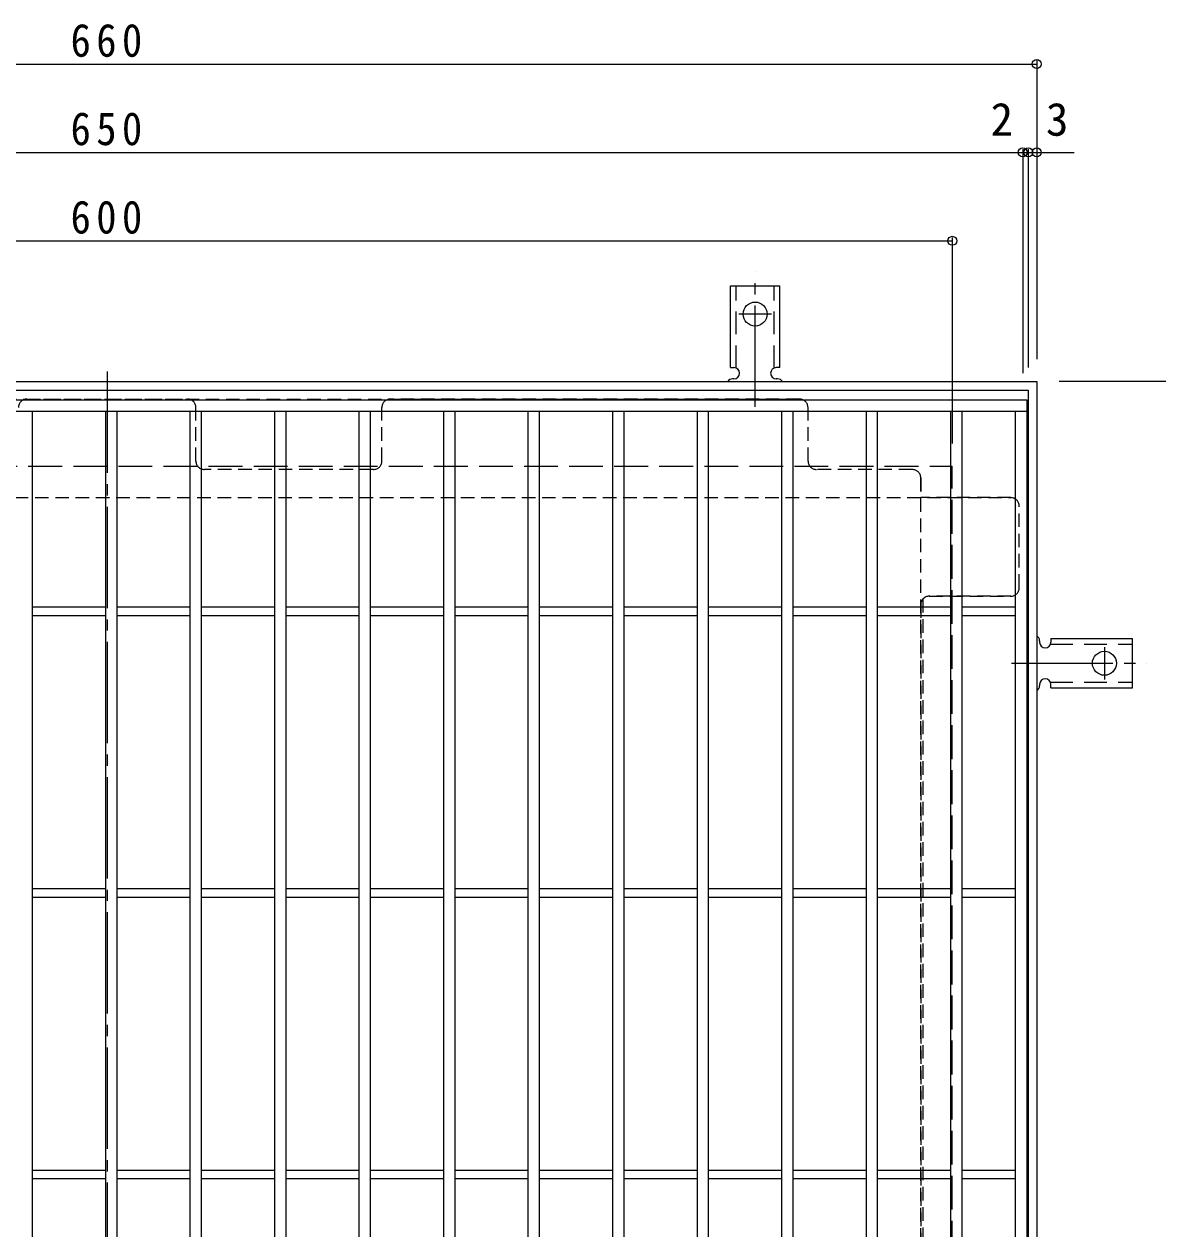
# Model space of a CAD drawing. Units: millimetres at full size, sheet at 1:4; details may follow other scales. Extents: x -950 to 1126, y -781 to 780.
# Drawn here: x -524.2 to -121.7, y 352.3 to 780.1 of the extents above; entities that cross this region are included whole.
import ezdxf
from ezdxf.enums import TextEntityAlignment as Align

# ---------------------------------------------------------------- set-up
doc = ezdxf.new("R2010")
doc.units = ezdxf.units.MM
doc.header["$LTSCALE"] = 4
doc.header["$PDMODE"] = 32
doc.header["$PDSIZE"] = 3.2
for name, pattern in [('CHAIN2', [12, 9, -1, 1, -1]), ('DASHED1', [1.8, 1.2, -0.6]), ('DASHED2', [3, 2, -1]), ('DASHED3', [4, 3, -1])]:
    doc.linetypes.add(name, pattern=pattern)
for name, color, linetype, lineweight in [('A-1_躯体', 3, 'Continuous', 9), ('A-2_仕上', 3, 'Continuous', 9), ('A-4_その他', 7, 'Continuous', 9), ('A-7_ハッチ', 2, 'Continuous', 9), ('A-A_ﾊｯﾁ-ﾜｸ', 3, 'Continuous', 9)]:
    doc.layers.add(name, color=color, linetype=linetype, lineweight=lineweight)
doc.styles.add('ＭＳ ゴシック', font='')
doc.styles.get('ＭＳ ゴシック').set_extended_font_data('MS Gothic')

msp = doc.modelspace()

# ---------------------------------------------------------------- linework, layer by layer
at = {"layer": 'A-1_躯体', "color": 2}
for p, q in [((-824.713, 653.162), (-164.713, 653.162)), ((-164.713, 653.162), (-164.713, -6.838)), ((-821.713, 650.162), (-167.713, 650.162)), ((-167.713, 650.162), (-167.713, -3.838))]:
    msp.add_line(p, q, dxfattribs=at)
at = {"layer": 'A-1_躯体', "color": 2, "linetype": 'DASHED3'}
for p in [(-794.713, 623.161), (-194.713, 23.162)]:
    msp.add_line(p, (-194.713, 623.161), dxfattribs=at)
at = {"layer": 'A-2_仕上'}
for p, q in [((-818.213, 646.662), (-168.212, 646.662)), ((-818.213, 642.662), (-168.212, 642.662)), ((-521.213, 0.662), (-521.213, 642.662)), ((-495.213, 0.662), (-495.213, 642.662)), ((-491.213, 0.662), (-491.213, 642.662)), ((-465.213, 0.662), (-465.213, 642.662)), ((-461.213, 0.662), (-461.213, 642.662)), ((-435.213, 0.662), (-435.213, 642.662)), ((-431.213, 0.662), (-431.213, 642.662)), ((-405.213, 0.662), (-405.213, 642.662)), ((-401.213, 0.662), (-401.213, 642.662)), ((-375.213, 0.662), (-375.213, 642.662)), ((-371.213, 0.662), (-371.213, 642.662)), ((-345.213, 0.662), (-345.213, 642.662)), ((-341.213, 3.663), (-341.213, 642.662)), ((-315.213, 29.663), (-315.213, 642.662)), ((-311.213, 33.663), (-311.213, 642.662)), ((-285.212, 59.663), (-285.212, 642.662)), ((-281.213, 63.663), (-281.213, 642.662)), ((-255.212, 89.663), (-255.212, 642.662)), ((-251.212, 93.663), (-251.212, 642.662)), ((-225.212, 119.663), (-225.212, 642.662)), ((-221.212, 123.663), (-221.212, 642.662)), ((-195.212, 149.663), (-195.212, 642.662)), ((-191.212, 153.663), (-191.212, 642.662)), ((-172.212, 172.663), (-172.212, 642.662)), ((-521.213, 573.163), (-495.213, 573.163)), ((-521.213, 570.163), (-495.213, 570.163)), ((-491.213, 573.163), (-465.213, 573.163)), ((-491.213, 570.163), (-465.213, 570.163)), ((-461.213, 573.163), (-435.213, 573.163)), ((-461.213, 570.163), (-435.213, 570.163)), ((-431.213, 573.163), (-405.213, 573.163)), ((-431.213, 570.163), (-405.213, 570.163)), ((-401.213, 573.163), (-375.213, 573.163)), ((-401.213, 570.163), (-375.213, 570.163)), ((-371.213, 573.163), (-345.213, 573.163)), ((-371.213, 570.163), (-345.213, 570.163)), ((-341.213, 573.163), (-315.213, 573.163)), ((-341.213, 570.163), (-315.213, 570.163)), ((-311.213, 573.163), (-285.212, 573.163)), ((-311.213, 570.163), (-285.212, 570.163)), ((-281.213, 573.163), (-255.212, 573.163)), ((-281.213, 570.163), (-255.212, 570.163)), ((-251.212, 573.163), (-225.212, 573.163)), ((-251.212, 570.163), (-225.212, 570.163)), ((-221.212, 573.163), (-195.212, 573.163)), ((-221.212, 570.163), (-195.212, 570.163)), ((-191.212, 573.163), (-172.212, 573.163)), ((-191.212, 570.163), (-172.212, 570.163)), ((-521.213, 473.162), (-495.213, 473.162)), ((-491.213, 473.162), (-465.213, 473.162)), ((-461.213, 473.162), (-435.213, 473.162)), ((-431.213, 473.162), (-405.213, 473.162)), ((-401.213, 473.162), (-375.213, 473.162)), ((-371.213, 473.162), (-345.213, 473.162)), ((-341.213, 473.162), (-315.213, 473.162)), ((-311.213, 473.162), (-285.212, 473.162)), ((-281.213, 473.162), (-255.212, 473.162)), ((-251.212, 473.162), (-225.212, 473.162)), ((-221.212, 473.162), (-195.212, 473.162)), ((-191.212, 473.162), (-172.212, 473.162)), ((-521.213, 470.163), (-495.213, 470.163)), ((-491.213, 470.163), (-465.213, 470.163)), ((-461.213, 470.163), (-435.213, 470.163)), ((-431.213, 470.163), (-405.213, 470.163)), ((-401.213, 470.163), (-375.213, 470.163)), ((-371.213, 470.163), (-345.213, 470.163)), ((-341.213, 470.163), (-315.213, 470.163)), ((-311.213, 470.163), (-285.212, 470.163)), ((-281.213, 470.163), (-255.212, 470.163)), ((-251.212, 470.163), (-225.212, 470.163)), ((-221.212, 470.163), (-195.212, 470.163)), ((-191.212, 470.163), (-172.212, 470.163)), ((-521.213, 373.163), (-495.213, 373.163)), ((-491.213, 373.163), (-465.213, 373.163)), ((-461.213, 373.163), (-435.213, 373.163)), ((-431.213, 373.163), (-405.213, 373.163)), ((-401.213, 373.163), (-375.213, 373.163)), ((-371.213, 373.163), (-345.213, 373.163)), ((-341.213, 373.163), (-315.213, 373.163)), ((-311.213, 373.163), (-285.212, 373.163)), ((-281.213, 373.163), (-255.212, 373.163)), ((-251.212, 373.163), (-225.212, 373.163)), ((-221.212, 373.163), (-195.212, 373.163)), ((-191.212, 373.163), (-172.212, 373.163)), ((-521.213, 370.162), (-495.213, 370.162)), ((-491.213, 370.162), (-465.213, 370.162)), ((-461.213, 370.162), (-435.213, 370.162)), ((-431.213, 370.162), (-405.213, 370.162)), ((-401.213, 370.162), (-375.213, 370.162)), ((-371.213, 370.162), (-345.213, 370.162)), ((-341.213, 370.162), (-315.213, 370.162)), ((-311.213, 370.162), (-285.212, 370.162)), ((-281.213, 370.162), (-255.212, 370.162)), ((-251.212, 370.162), (-225.212, 370.162)), ((-221.212, 370.162), (-195.212, 370.162)), ((-191.212, 370.162), (-172.212, 370.162))]:
    msp.add_line(p, q, dxfattribs=at)
msp.add_lwpolyline([(-168.212, 646.662), (-168.212, -3.338), (-818.213, -3.338)], dxfattribs=at)
at = {"layer": 'A-4_その他'}
for p, q in [((-824.713, 765.939), (-164.713, 765.939)), ((-164.713, 767.139), (-164.713, 661.162)), ((-819.713, 734.551), (-169.713, 734.551)), ((-169.713, 735.751), (-169.713, 656.162)), ((-169.713, 734.551), (-167.713, 734.551)), ((-167.713, 735.751), (-167.713, 658.162)), ((-167.713, 734.551), (-151.39, 734.551)), ((-794.713, 703.162), (-194.713, 703.162)), ((-194.713, 704.362), (-194.713, 631.161)), ((-86.136, 653.162), (-156.713, 653.162))]:
    msp.add_line(p, q, dxfattribs=at)
for p in [(-164.713, 765.939), (-169.713, 734.551), (-167.713, 734.551), (-164.713, 734.551), (-194.713, 703.162)]:
    msp.add_point(p, dxfattribs=at)
at = {"layer": 'A-7_ハッチ', "linetype": 'CHAIN2'}
msp.add_line((-494.713, 656.759), (-494.713, -10.435), dxfattribs=at)
at = {"layer": 'A-7_ハッチ', "linetype": 'DASHED1'}
for p, q in [((-523.213, 646.966), (-466.213, 646.966)), ((-248.914, 646.966), (-394.213, 646.966)), ((-463.213, 624.966), (-463.213, 643.966)), ((-397.213, 624.966), (-397.213, 643.966)), ((-245.914, 624.966), (-245.914, 643.966)), ((-400.213, 621.966), (-460.213, 621.966)), ((-208.913, 621.966), (-242.914, 621.966)), ((-205.913, 138.963), (-205.913, 618.966)), ((-815.516, 611.966), (-173.909, 611.966)), ((-170.909, 579.965), (-170.909, 608.966)), ((-205.113, 576.009), (-205.113, 341.623)), ((-202.913, 576.965), (-173.909, 576.965))]:
    msp.add_line(p, q, dxfattribs=at)
for centre, start, end in [((-523.213, 643.966), 90, 180), ((-466.213, 643.966), 0, 90), ((-394.213, 643.966), 90, 180), ((-248.914, 643.966), 0, 90), ((-460.213, 624.966), 180, 270), ((-400.213, 624.966), 270, 0), ((-242.914, 624.966), 180, 270), ((-208.913, 618.966), 0, 90), ((-173.909, 608.966), 0, 90), ((-173.909, 579.965), 270, 0), ((-202.913, 573.965), 90, 180)]:
    msp.add_arc(centre, 3, start, end, dxfattribs=at)
at = {"layer": 'A-A_ﾊｯﾁ-ﾜｸ', "color": 7, "linetype": 'CHAIN2'}
for p, q in [((-264.713, 644.161), (-264.713, 692.162)), ((-258.937, 677.162), (-270.489, 677.162)), ((-140.713, 558.938), (-140.713, 547.386)), ((-173.714, 553.162), (-125.713, 553.162))]:
    msp.add_line(p, q, dxfattribs=at)
at = {"layer": 'A-A_ﾊｯﾁ-ﾜｸ'}
for p, q in [((-273.463, 658.162), (-273.463, 687.162)), ((-273.463, 687.162), (-255.963, 687.162)), ((-255.963, 658.162), (-255.963, 687.162)), ((-273.463, 658.162), (-272.213, 658.162)), ((-255.963, 658.162), (-257.213, 658.162)), ((-272.208, 654.162), (-272.721, 654.162)), ((-256.713, 654.162), (-257.213, 654.162)), ((-163.713, 561.162), (-163.713, 560.662)), ((-159.713, 561.912), (-159.713, 560.662)), ((-159.713, 561.912), (-130.713, 561.912)), ((-130.713, 544.412), (-130.713, 561.912)), ((-163.713, 545.667), (-163.713, 545.154)), ((-159.713, 544.412), (-159.713, 545.662)), ((-159.713, 544.412), (-130.713, 544.412))]:
    msp.add_line(p, q, dxfattribs=at)
at = {"layer": 'A-A_ﾊｯﾁ-ﾜｸ', "linetype": 'DASHED2'}
for p, q in [((-271.463, 658.016), (-271.463, 687.162)), ((-257.963, 658.016), (-257.963, 687.162)), ((-159.859, 559.912), (-130.713, 559.912)), ((-159.859, 546.412), (-130.713, 546.412))]:
    msp.add_line(p, q, dxfattribs=at)
at = {"layer": 'A-A_ﾊｯﾁ-ﾜｸ', "color": 2, "linetype": 'DASHED1'}
for p, q in [((-740.512, 646.966), (-248.914, 646.966)), ((-245.914, 624.966), (-245.914, 643.966)), ((-208.913, 621.966), (-242.914, 621.966)), ((-205.913, 618.966), (-205.913, 611.966)), ((-173.909, 611.966), (-205.913, 611.966)), ((-170.909, 579.965), (-170.909, 608.966)), ((-205.913, 574.129), (-205.913, 343.663)), ((-173.909, 576.965), (-202.917, 576.965))]:
    msp.add_line(p, q, dxfattribs=at)
at = {"layer": 'A-A_ﾊｯﾁ-ﾜｸ'}
for centre in [(-264.713, 677.162), (-140.713, 553.162)]:
    msp.add_circle(centre, 4.25, dxfattribs=at)
for centre, start, end in [((-272.213, 656.162), 270.13329, 90), ((-257.213, 656.162), 90, 270), ((-272.713, 652.162), 90.24162, 150.00072), ((-256.713, 652.162), 29.99951, 89.72403), ((-165.713, 561.162), 0.27597, 60.00049), ((-161.713, 560.662), 180, 0), ((-161.713, 545.662), 0, 179.86671), ((-165.713, 545.162), 299.99928, 359.75838)]:
    msp.add_arc(centre, 2, start, end, dxfattribs=at)
at = {"layer": 'A-A_ﾊｯﾁ-ﾜｸ', "color": 2, "linetype": 'DASHED1'}
for centre, start, end in [((-248.914, 643.966), 0, 90), ((-242.914, 624.966), 180, 270), ((-208.913, 618.966), 0, 90), ((-173.909, 608.966), 0, 90), ((-173.909, 579.965), 270, 0), ((-202.917, 573.965), 90, 176.85666)]:
    msp.add_arc(centre, 3, start, end, dxfattribs=at)

# ---------------------------------------------------------------- texts
at = {"layer": 'A-4_その他', "color": 2, "style": 'ＭＳ ゴシック'}
for s, p in [('2', (-181.114, 736.951)), ('3', (-161.461, 736.951))]:
    msp.add_text(s, height=11.73, dxfattribs=at).set_placement(p, align=Align.BOTTOM_LEFT)
at = {"layer": 'A-4_その他', "color": 2, "char_height": 11.73, "attachment_point": 7, "style": 'ＭＳ ゴシック'}
for s, insert in [('\\T1.27;\\W0.9;660', (-507.713, 768.339)), ('\\T1.27;\\W0.9;650', (-507.713, 736.951)), ('\\T1.27;\\W0.9;600', (-507.713, 705.562))]:
    msp.add_mtext(s, dxfattribs=dict(at, insert=insert))

doc.saveas('drawing.dxf')
